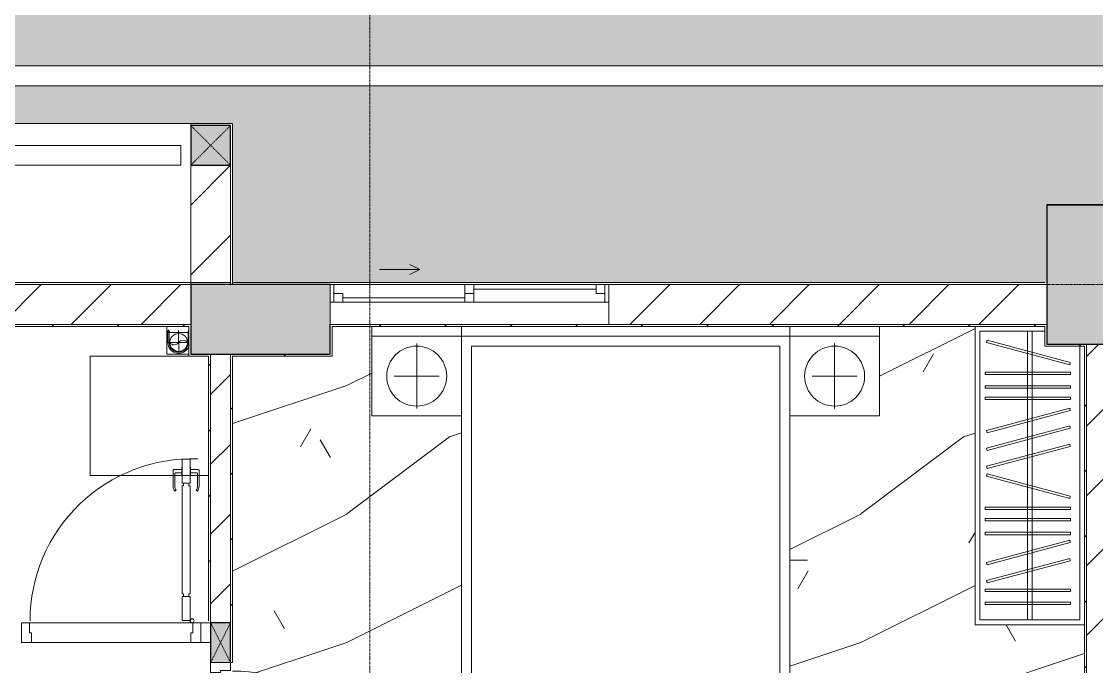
# Model space of a CAD drawing. Header units: millimetres. Extents: x 5121 to 246734, y -48180 to 129206.
# Drawn here: x 37103 to 42503, y 76317 to 79560 of the extents above; entities that cross this region are included whole.
import ezdxf

# ---------------------------------------------------------------- set-up
doc = ezdxf.new("R2010")
doc.units = ezdxf.units.MM
for name, pattern in [('Dash', [6, 3, -3]), ('Grid Line', [22.225, 12.7, -3.175, 3.175, -3.175]), ('IMPORT-CENTER _3_', [10.16, 6.35, -1.27, 1.27, -1.27])]:
    doc.linetypes.add(name, pattern=pattern)
for name, color, linetype, lineweight in [('0-1', 7, 'Continuous', 5), ('A-DETL-GENF-1', 50, 'Continuous', 9), ('A-DOOR-1', 253, 'Continuous', 9), ('A-DOOR-2', 50, 'Continuous', 9), ('A-FLOR-1', 50, 'Continuous', 9), ('A-FLOR-PATT', 8, 'Continuous', 9), ('A-FLOR-PATT-1', 9, 'Continuous', 9), ('A-GLAZ', 151, 'Continuous', 9), ('A-GLAZ-CWMG', 51, 'Continuous', 9), ('A-WALL', 113, 'Continuous', 9), ('A-WALL-1', 250, 'Continuous', 18), ('A-WALL-2', 50, 'Continuous', 9), ('A-WALL-FNSH-1', 50, 'Continuous', 9), ('A-WALL-PATT-1', 9, 'Continuous', 9), ('A-WALL-PATT-2', 50, 'Continuous', 9), ('A-WALL-PATT-3', 111, 'Continuous', 9), ('G-IMPT', 8, 'Continuous', 9), ('G-IMPT-1', 254, 'Continuous', 9), ('G-IMPT-2', 8, 'IMPORT-CENTER _3_', 9), ('I-FURN-1', 253, 'Continuous', 9), ('I-WALL', 2, 'Continuous', 9), ('M-EQPM', 50, 'Continuous', 9), ('S-COLS', 52, 'Continuous', 9), ('S-COLS-1', 7, 'Continuous', 5), ('S-COLS-2', 10, 'Continuous', 25), ('S-COLS-3', 50, 'Continuous', 9), ('S-COLS-4', 253, 'Continuous', 9), ('S-COLS-5', 52, 'Continuous', 25), ('S-COLS-HDLN', 52, 'Dash', 9), ('S-COLS-HDLN-1', 50, 'Dash', 9), ('S-GRID-1', 1, 'Grid Line', 9)]:
    doc.layers.add(name, color=color, linetype=linetype, lineweight=lineweight)
pattern_1 = [(45, (0, 0), (-164.4023, 164.4023), [])]
pattern_2 = [(45, (0, 0), (-175.3625, 175.3625), [])]

# ---------------------------------------------------------------- blocks, each defined once
blk = doc.blocks.new('NCV_TKTC_KET CAU_rvt-1-TKCS_MB TỔNG THỂ TẦNG 1')
at = {"layer": 'S-COLS-1'}
for points in [[(42252.6, 77936.9), (42652.6, 77936.9), (42652.6, 78636.9), (42252.6, 78636.9), (42252.6, 78026.9)], [(38052.6, 77886.9), (38652.6, 77886.9), (38652.6, 78236.9), (37952.6, 78236.9), (37952.6, 77886.9)]]:
    blk.add_hatch(color=256, dxfattribs=at).paths.add_polyline_path(points)
at = {"layer": 'S-COLS-2'}
for p, q in [((42652.6, 78636.9), (42252.6, 78636.9)), ((42252.6, 78636.9), (42252.6, 77936.9)), ((37952.6, 78236.9), (37952.6, 77886.9)), ((38652.6, 78236.9), (37952.6, 78236.9)), ((38652.6, 77886.9), (38652.6, 78036.9)), ((42252.6, 77936.9), (42652.6, 77936.9)), ((37952.6, 77886.9), (38652.6, 77886.9))]:
    blk.add_line(p, q, dxfattribs=at)
blk = doc.blocks.new('DOOR_CW_01 CANH MO-PANEL KINH - DIW_01-900x2200-CỬA GỖ VÂN LAMINATE-553375-TKCS_MB TỔNG THỂ TẦNG 1')
at = {"layer": 'A-DETL-GENF-1'}
for p, q in [((-397, -182), (-397, -62)), ((-397, -62), (-357, -62)), ((-357, -62), (-357, -182)), ((-357, -182), (-397, -182)), ((-397, -196), (-391, -196)), ((-397, -738), (-397, -196)), ((-391, -196), (-391, -182)), ((-391, -182), (-363, -182)), ((-363, -182), (-363, -196)), ((-357, -196), (-363, -196)), ((-357, -196), (-357, -738)), ((-442, -737), (-442, -816.5)), ((-434, -799.5), (-434, -737)), ((-433.9, -711.2), (-427.3, -715.8)), ((-397, -738), (-391, -738)), ((-357, -752), (-397, -752)), ((-397, -752), (-397, -872)), ((-391, -752), (-391, -738)), ((-363, -752), (-391, -752)), ((-357, -738), (-363, -738)), ((-363, -738), (-363, -752)), ((-357, -872), (-357, -752)), ((-320.1, -711.2), (-326.7, -715.8)), ((-320, -799.5), (-320, -737)), ((-312, -737), (-312, -816.5)), ((-399, -803.5), (-430, -803.5)), ((-399, -792.2), (-399, -831.8)), ((-397, -792.2), (-399, -792.2)), ((-397, -792.2), (-397, -831.8)), ((-357, -792.2), (-357, -831.8)), ((-357, -792.2), (-355, -792.2)), ((-355, -792.2), (-355, -831.8)), ((-355, -803.5), (-324, -803.5)), ((-399, -820.5), (-438, -820.5)), ((-399, -831.8), (-397, -831.8)), ((-355, -831.8), (-357, -831.8)), ((-355, -820.5), (-316, -820.5)), ((-397, -872), (-357, -872))]:
    blk.add_line(p, q, dxfattribs=at)
blk.add_circle((-407, -60), 10, dxfattribs=at)
for centre, radius, start, end in [((-407, -60), 814, 268, 0), ((-397, -737), 45, 145, 180), ((-397, -737), 37, 145, 180), ((-357, -737), 37, 0, 35), ((-357, -737), 45, 360, 35), ((-430, -799.5), 4, 180, 270), ((-324, -799.5), 4, 270, 0), ((-438, -816.5), 4, 180, 270), ((-316, -816.5), 4, 270, 0)]:
    blk.add_arc(centre, radius, start, end, dxfattribs=at)
at = {"layer": 'A-DOOR-2'}
for p, q in [((-450, -50), (-450, 50)), ((-450, 50), (-400, 50)), ((-400, 50), (-400, 0)), ((400, 0), (400, 50)), ((400, 50), (450, 50)), ((450, 50), (450, -50)), ((-410, -50), (-450, -50)), ((-410, 0), (-410, -50)), ((-400, 0), (-410, 0)), ((-407, -50), (-382, -50)), ((410, 0), (400, 0)), ((410, -50), (410, 0)), ((450, -50), (410, -50))]:
    blk.add_line(p, q, dxfattribs=at)
blk = doc.blocks.new('MAY GIAT - MAY GIAT_dwg-V124-TKCS_MB TỔNG THỂ TẦNG 1')
at = {"layer": 'G-IMPT-1'}
blk.add_line((5, 596.6), (5, 2.3), dxfattribs=at)
at = {"layer": 'G-IMPT-1', "flags": 128}
blk.add_lwpolyline([(605, 102.3), (605, 596.6), (5, 596.6)], dxfattribs=at)
blk = doc.blocks.new('MAY GIAT - MAY GIAT-V125-TKCS_MB TỔNG THỂ TẦNG 1')
at = {"layer": 'I-FURN-1'}
for p, q in [((5, 596.6), (5, 2.3)), ((605, 596.6), (5, 596.6)), ((605, 102.3), (605, 596.6))]:
    blk.add_line(p, q, dxfattribs=at)
blk.add_blockref('MAY GIAT - MAY GIAT_dwg-V124-TKCS_MB TỔNG THỂ TẦNG 1', (0, 0))
blk = doc.blocks.new('G1_SOF - BO TRU - 100x200-V128-TKCS_MB TỔNG THỂ TẦNG 1')
at = {"layer": 'S-COLS-3'}
blk.add_hatch(color=256, dxfattribs=at).paths.add_polyline_path([(0, -100), (50, -100), (50, 100), (-50, 100), (-50, -100)])
at = {"layer": 'S-COLS-2'}
for p, q in [((50, 100), (-50, 100)), ((-50, 100), (-50, -100)), ((50, -100), (50, 100))]:
    blk.add_line(p, q, dxfattribs=at)
at = {"layer": 'S-COLS-HDLN-1'}
for p, q in [((50, 100), (-50, -100)), ((-50, 100), (50, -100))]:
    blk.add_line(p, q, dxfattribs=at)
blk = doc.blocks.new('DOOR_CW_01 CANH MO-PANEL KINH - DIG_01-900x2200-CỬA NHÔM KÍNH-400860-TKCS_MB TỔNG THỂ TẦNG 1')
at = {"layer": 'A-DETL-GENF-1'}
for p, q in [((-397, -182), (-397, -62)), ((-397, -62), (-357, -62)), ((-357, -62), (-357, -182)), ((-357, -182), (-397, -182)), ((-397, -196), (-391, -196)), ((-397, -738), (-397, -196)), ((-391, -196), (-391, -182)), ((-391, -182), (-363, -182)), ((-363, -182), (-363, -196)), ((-357, -196), (-363, -196)), ((-357, -196), (-357, -738)), ((-442, -737), (-442, -816.5)), ((-434, -799.5), (-434, -737)), ((-433.9, -711.2), (-427.3, -715.8)), ((-397, -738), (-391, -738)), ((-357, -752), (-397, -752)), ((-397, -752), (-397, -872)), ((-391, -752), (-391, -738)), ((-363, -752), (-391, -752)), ((-357, -738), (-363, -738)), ((-363, -738), (-363, -752)), ((-357, -872), (-357, -752)), ((-320.1, -711.2), (-326.7, -715.8)), ((-320, -799.5), (-320, -737)), ((-312, -737), (-312, -816.5)), ((-399, -803.5), (-430, -803.5)), ((-399, -792.2), (-399, -831.8)), ((-397, -792.2), (-399, -792.2)), ((-397, -792.2), (-397, -831.8)), ((-357, -792.2), (-357, -831.8)), ((-357, -792.2), (-355, -792.2)), ((-355, -792.2), (-355, -831.8)), ((-355, -803.5), (-324, -803.5)), ((-399, -820.5), (-438, -820.5)), ((-399, -831.8), (-397, -831.8)), ((-355, -831.8), (-357, -831.8)), ((-355, -820.5), (-316, -820.5)), ((-397, -872), (-357, -872))]:
    blk.add_line(p, q, dxfattribs=at)
blk.add_circle((-407, -60), 10, dxfattribs=at)
for centre, radius, start, end in [((-407, -60), 814, 268, 0), ((-397, -737), 45, 145, 180), ((-397, -737), 37, 145, 180), ((-357, -737), 37, 0, 35), ((-357, -737), 45, 360, 35), ((-430, -799.5), 4, 180, 270), ((-324, -799.5), 4, 270, 0), ((-438, -816.5), 4, 180, 270), ((-316, -816.5), 4, 270, 0)]:
    blk.add_arc(centre, radius, start, end, dxfattribs=at)
at = {"layer": 'A-DOOR-2'}
for p, q in [((-450, -50), (-450, 50)), ((-450, 50), (-400, 50)), ((-400, 50), (-400, 0)), ((400, 0), (400, 50)), ((400, 50), (450, 50)), ((450, 50), (450, -50)), ((-410, -50), (-450, -50)), ((-410, 0), (-410, -50)), ((-400, 0), (-410, 0)), ((-407, -50), (-382, -50)), ((410, 0), (400, 0)), ((410, -50), (410, 0)), ((450, -50), (410, -50))]:
    blk.add_line(p, q, dxfattribs=at)
blk = doc.blocks.new('GIUONG NGU-2TAB-1600x2000 - GIUONG NGU-2TAB-1600x2000-842839-TKCS_MB TỔNG THỂ TẦNG 1')
at = {"layer": 'I-FURN-1'}
for p, q in [((8.5, 0), (8.5, -50)), ((458.5, -50), (458.5, 0)), ((458.5, 0), (458.5, -50)), ((2108.2, -50), (2108.2, 0)), ((458.5, -50), (8.5, -50)), ((8.5, -50), (8.5, -450.3)), ((8.5, -50), (458.5, -50)), ((458.5, -50), (8.5, -50)), ((8.5, -50), (8.5, -450.3)), ((458.5, -450.3), (458.5, -50)), ((2108.2, -50), (458.5, -50)), ((458.5, -50), (458.5, -1938.9)), ((458.5, -50), (2108.2, -50)), ((458.5, -1938.9), (458.5, -50)), ((458.5, -450.3), (458.5, -50)), ((458.5, -50), (2108.2, -50)), ((2108.2, 0), (2108.2, -50)), ((2558.2, -50), (2108.2, -50)), ((2108.2, -50), (2108.2, -450.3)), ((2108.2, -1938.9), (2108.2, -50)), ((2108.2, -50), (2558.2, -50)), ((2108.2, -50), (2558.2, -50)), ((2108.2, -450.3), (2108.2, -50)), ((2108.2, -50), (2108.2, -1938.9)), ((2558.2, -50), (2558.2, 0)), ((2558.2, -450.3), (2558.2, -50)), ((2558.2, -50), (2558.2, -450.3)), ((233.5, -86.8), (233.5, -413.5)), ((508.5, -100), (2058.2, -100)), ((508.5, -1938.9), (508.5, -100)), ((2058.2, -100), (2058.2, -1938.9)), ((2333.2, -86.8), (2333.2, -413.5)), ((120.2, -250.2), (346.8, -250.2)), ((2446.5, -250.2), (2219.8, -250.2)), ((8.5, -450.3), (458.5, -450.3)), ((8.5, -450.3), (458.5, -450.3)), ((2108.2, -450.3), (2558.2, -450.3)), ((2558.2, -450.3), (2108.2, -450.3)), ((1997.1, -2000), (569.6, -2000)), ((569.6, -2050), (1997.1, -2050)), ((1997.1, -2050), (569.6, -2050))]:
    blk.add_line(p, q, dxfattribs=at)
for centre in [(233.5, -250.2), (2333.2, -250.2)]:
    blk.add_circle(centre, 150.7, dxfattribs=at)
for centre, radius, start, end in [((569.6, -1938.9), 111.1, 180, 270), ((569.6, -1938.9), 111.1, 180, 270), ((569.6, -1938.9), 61.1, 180, 270), ((1997.1, -1938.9), 111.1, 270, 360), ((1997.1, -1938.9), 61.1, 270, 0), ((1997.1, -1938.9), 111.1, 270, 0)]:
    blk.add_arc(centre, radius, start, end, dxfattribs=at)
blk = doc.blocks.new('TU QUAN AO-SUITE ROOM_3 - TU QUAN AO-SUITE ROOM_3-V130-TKCS_MB TỔNG THỂ TẦNG 1')
at = {"layer": 'I-FURN-1'}
for p, q in [((-550, 1500), (0, 1500)), ((0, 1500), (-550, 1500)), ((-24, 1476), (-526, 1476)), ((-526, 1476), (-526, 600)), ((-526, 1476), (-526, 100)), ((-287, 576), (-287, 1476)), ((-263, 576), (-263, 1476)), ((-24, 24), (-24, 1476)), ((0, 1500), (0, 0)), ((0, 0), (0, 1500)), ((-480.1, 1386.9), (-480.1, 1398.9)), ((-480.1, 1398.9), (-50.1, 1398.9)), ((-480.1, 1386.9), (-480.1, 1398.9)), ((-50.1, 1386.9), (-480.1, 1386.9)), ((-50.1, 1398.9), (-50.1, 1386.9)), ((-480.1, 1320.5), (-480.1, 1332.5)), ((-480.1, 1332.5), (-50.1, 1332.5)), ((-480.1, 1320.5), (-480.1, 1332.5)), ((-50.1, 1320.5), (-480.1, 1320.5)), ((-50.1, 1332.5), (-50.1, 1320.5)), ((-478.3, 1178.1), (-61.3, 1289.9)), ((-58.2, 1278.3), (-475.2, 1166.5)), ((-61.3, 1289.9), (-58.2, 1278.3)), ((-478.3, 1086.9), (-61.3, 1198.6)), ((-61.3, 1198.6), (-58.2, 1187.1)), ((-475.2, 1166.5), (-478.3, 1178.1)), ((-58.2, 1187.1), (-475.2, 1075.3)), ((-475.2, 1075.3), (-478.3, 1086.9)), ((-480.1, 1035.3), (-480.1, 1047.3)), ((-480.1, 1047.3), (-50.1, 1047.3)), ((-480.1, 1035.3), (-480.1, 1047.3)), ((-50.1, 1035.3), (-480.1, 1035.3)), ((-50.1, 1047.3), (-50.1, 1035.3)), ((-480.1, 965.8), (-480.1, 977.8)), ((-480.1, 977.8), (-50.1, 977.8)), ((-480.1, 965.8), (-480.1, 977.8)), ((-50.1, 977.8), (-50.1, 965.8)), ((-50.1, 965.8), (-480.1, 965.8)), ((-480.1, 908.6), (-480.1, 920.6)), ((-480.1, 920.6), (-50.1, 920.6)), ((-480.1, 908.6), (-480.1, 920.6)), ((-50.1, 920.6), (-50.1, 908.6)), ((-50.1, 908.6), (-480.1, 908.6)), ((-475.2, 865.5), (-478.3, 853.9)), ((-58.2, 753.7), (-475.2, 865.5)), ((-478.3, 853.9), (-61.3, 742.1)), ((-478.3, 603.1), (-61.3, 714.9)), ((-58.2, 703.3), (-475.2, 591.5)), ((-61.3, 742.1), (-58.2, 753.7)), ((-61.3, 714.9), (-58.2, 703.3)), ((-526, 100), (-526, 600)), ((-478.3, 511.9), (-61.3, 623.6)), ((-475.2, 591.5), (-478.3, 603.1)), ((-58.2, 612.1), (-475.2, 500.3)), ((-61.3, 623.6), (-58.2, 612.1)), ((-287, 24), (-287, 576)), ((-263, 24), (-263, 576)), ((-478.3, 423.1), (-61.3, 534.9)), ((-475.2, 500.3), (-478.3, 511.9)), ((-58.2, 523.3), (-475.2, 411.5)), ((-61.3, 534.9), (-58.2, 523.3)), ((-475.2, 411.5), (-478.3, 423.1)), ((-480.1, 368.4), (-480.1, 356.4)), ((-50.1, 368.4), (-480.1, 368.4)), ((-480.1, 356.4), (-50.1, 356.4)), ((-50.1, 356.4), (-50.1, 368.4)), ((-480.1, 311.2), (-480.1, 299.2)), ((-50.1, 311.2), (-480.1, 311.2)), ((-480.1, 299.2), (-50.1, 299.2)), ((-50.1, 299.2), (-50.1, 311.2)), ((-480.1, 241.7), (-480.1, 229.7)), ((-50.1, 241.7), (-480.1, 241.7)), ((-480.1, 229.7), (-50.1, 229.7)), ((-50.1, 229.7), (-50.1, 241.7)), ((-475.2, 192.7), (-478.3, 181.1)), ((-478.3, 181.1), (-61.3, 69.4)), ((-58.2, 80.9), (-475.2, 192.7)), ((-61.3, 69.4), (-58.2, 80.9)), ((-350, 24), (-24, 24))]:
    blk.add_line(p, q, dxfattribs=at)
blk = doc.blocks.new('NCV_TKTC_TANG 1_rvt-1-TKCS_MB TỔNG THỂ TẦNG 1')
at = {"layer": 'A-FLOR-PATT-1'}
h = blk.add_hatch(dxfattribs=at)
h.set_pattern_fill('FP_5', color=256, style=0, pattern_type=2)
h.set_pattern_definition([(0, (0, 0), (2519.68, 629.92), [103.937, -1785.823, 103.937, -1785.823, -10078.72]), (0, (0, 0), (2519.68, 629.92), [-3779.52, 103.937, -3675.583, 103.937, -1785.823, -4409.44]), (0, (0, 0), (2519.68, 629.92), [-9448.8, 103.937, -1155.903, 103.937, -3045.663]), (120, (944.9, 314.96), (-1805.3667, 1867.147), [103.937, -1785.823, 103.937, -11864.543]), (120, (944.9, 314.96), (-1805.3667, 1867.147), [-1993.697, -1785.823, 103.937, -3675.583, -6299.2]), (120, (944.9, 314.96), (-1805.3667, 1867.147), [-7559.04, 103.937, -1785.823, 103.937, -4305.503]), (120, (944.9, 314.96), (-1805.3667, 1867.147), [-9552.737, -1155.903, 103.937, -3045.663]), (240, (1259.84, 1574.8), (-714.3133, -2497.067), [103.937, -1785.823, 103.937, -11864.543]), (240, (1259.84, 1574.8), (-714.3133, -2497.067), [-1993.697, -1785.823, 103.937, -3675.583, -6299.2]), (240, (1259.84, 1574.8), (-714.3133, -2497.067), [-7559.04, 103.937, -1785.823, 103.937, -4305.503]), (240, (1259.84, 1574.8), (-714.3133, -2497.067), [-9552.737, -1155.903, 103.937, -3045.663])])
h.paths.add_polyline_path([(41752.6, 75336.9), (41752.6, 75346.9), (42442.6, 75346.9), (42442.6, 76526.9), (41892.6, 76526.9), (41892.6, 78026.9), (41412.3, 78026.9), (41412.3, 77576.6), (40962.3, 77576.6), (40962.3, 76088), (40958.5, 76059.3), (40947.4, 76032.5), (40927.5, 76007.8), (40906.7, 75991.8), (40879.9, 75980.7), (40851.2, 75976.9), (39423.7, 75976.9), (39395, 75980.7), (39368.2, 75991.8), (39345.2, 76009.5), (39327.5, 76032.5), (39316.4, 76059.3), (39312.6, 76088), (39312.6, 77576.6), (38862.6, 77576.6), (38862.6, 78026.9), (38662.6, 78026.9), (38662.6, 77876.9), (38162.6, 77876.9), (38162.6, 76337), (38152.6, 76336.9), (38152.6, 75437), (38162.6, 75437), (38162.6, 75346.9), (39252.6, 75346.9), (39252.6, 75592), (40852.6, 75592), (40852.6, 75346.9), (40952.6, 75346.9), (40952.6, 75336.9), (41712.6, 75336.9)])
h = blk.add_hatch(dxfattribs=at)
h.set_pattern_fill('FP_4', color=256, style=0, pattern_type=2)
h.set_pattern_definition([(216.87, (516.46, 1291.15), (3873.4454, 2582.3069), [645.575, -5810.175]), (206.565, (1291.15, 903.8), (-1291.1515, -1291.1492), [1443.55, -1443.55]), (198.435, (1291.15, 258.23), (-2582.2983, -1291.1527), [816.596, -3266.38])])
h.paths.add_polyline_path([(41752.6, 75336.9), (41752.6, 75346.9), (42442.6, 75346.9), (42442.6, 76526.9), (41892.6, 76526.9), (41892.6, 78026.9), (41412.3, 78026.9), (41412.3, 77576.6), (40962.3, 77576.6), (40962.3, 76088), (40958.5, 76059.3), (40947.4, 76032.5), (40927.5, 76007.8), (40906.7, 75991.8), (40879.9, 75980.7), (40851.2, 75976.9), (39423.7, 75976.9), (39395, 75980.7), (39368.2, 75991.8), (39345.2, 76009.5), (39327.5, 76032.5), (39316.4, 76059.3), (39312.6, 76088), (39312.6, 77576.6), (38862.6, 77576.6), (38862.6, 78026.9), (38662.6, 78026.9), (38662.6, 77876.9), (38162.6, 77876.9), (38162.6, 76337), (38152.6, 76336.9), (38152.6, 75437), (38162.6, 75437), (38162.6, 75346.9), (39252.6, 75346.9), (39252.6, 75592), (40852.6, 75592), (40852.6, 75346.9), (40952.6, 75346.9), (40952.6, 75336.9), (41712.6, 75336.9)])
at = {"layer": 'A-WALL-PATT-1'}
h = blk.add_hatch(dxfattribs=at)
h.set_pattern_fill('FP_2', color=256, style=0, pattern_type=2)
h.set_pattern_definition(pattern_2)
h.paths.add_polyline_path([(38152.6, 76536.9), (38152.6, 77886.9), (38052.6, 77886.9), (38052.6, 76536.9)])
at = {"layer": 'A-WALL-PATT-2'}
h = blk.add_hatch(dxfattribs=at)
h.set_pattern_fill('FP_10', color=256, style=0, pattern_type=2)
h.set_pattern_definition(pattern_1)
h.paths.add_polyline_path([(37942.6, 78026.9), (37952.6, 78026.9), (37952.6, 78036.9), (36352.6, 78036.9), (36352.6, 78026.9), (37596.7, 78026.9)])
h = blk.add_hatch(dxfattribs=at)
h.set_pattern_fill('FP_10', color=256, style=0, pattern_type=2)
h.set_pattern_definition(pattern_1)
h.paths.add_polyline_path([(38662.6, 78026.9), (42252.6, 78026.9), (42252.6, 78036.9), (38652.6, 78036.9), (38652.6, 78026.9)])
h = blk.add_hatch(dxfattribs=at)
h.set_pattern_fill('FP_10', color=256, style=0, pattern_type=2)
h.set_pattern_definition(pattern_1)
h.paths.add_polyline_path([(42442.6, 77926.9), (42442.6, 77936.9), (42242.6, 77936.8), (42242.6, 77926.9), (42253.3, 77926.9)])
h = blk.add_hatch(dxfattribs=at)
h.set_pattern_fill('FP_10', color=256, style=0, pattern_type=2)
h.set_pattern_definition(pattern_1)
h.paths.add_polyline_path([(42451.8, 75346.9), (42452.6, 75346.9), (42452.6, 77936.9), (42442.6, 77936.9), (42442.6, 75346.9), (42449.5, 75346.9)])
h = blk.add_hatch(dxfattribs=at)
h.set_pattern_fill('FP_10', color=256, style=0, pattern_type=2)
h.set_pattern_definition(pattern_1)
h.paths.add_polyline_path([(38042.6, 76546.9), (38052.6, 76546.9), (38052.6, 77886.9), (38042.6, 77886.9), (38042.6, 76671.9)])
h = blk.add_hatch(dxfattribs=at)
h.set_pattern_fill('FP_10', color=256, style=0, pattern_type=2)
h.set_pattern_definition(pattern_1)
h.paths.add_polyline_path([(38152.6, 77876.9), (38652.6, 77876.9), (38652.6, 77886.9), (38152.6, 77886.9)])
h = blk.add_hatch(dxfattribs=at)
h.set_pattern_fill('FP_10', color=256, style=0, pattern_type=2)
h.set_pattern_definition(pattern_1)
h.paths.add_polyline_path([(38152.6, 75346.9), (38162.6, 75346.9), (38162.6, 75437), (38152.6, 75437)])
h.paths.add_polyline_path([(38152.6, 76337), (38162.6, 76337), (38162.6, 77876.9), (38152.6, 77876.9), (38152.6, 76436.9)])
at = {"layer": 'A-FLOR-1'}
blk.add_line((37952.6, 76436.9), (37152.6, 76436.9), dxfattribs=at)
at = {"layer": 'A-WALL-1'}
for p, q in [((37952.6, 78036.9), (36352.6, 78036.9)), ((37952.6, 78026.9), (37952.6, 78036.9)), ((38652.6, 78036.9), (38652.6, 78026.9)), ((42252.6, 78036.9), (40052.6, 78036.9)), ((42252.6, 78026.9), (42252.6, 78036.9)), ((36352.6, 78026.9), (37942.6, 78026.9)), ((37942.6, 78026.9), (37942.6, 77886.9)), ((37952.6, 77886.9), (37952.6, 78026.9)), ((38652.6, 78026.9), (38652.6, 77886.9)), ((38662.6, 78026.9), (42242.6, 78026.9)), ((38662.6, 77876.9), (38662.6, 78026.9)), ((42242.6, 78026.9), (42242.6, 77936.9)), ((42252.6, 77936.9), (42252.6, 78026.9)), ((42242.6, 77936.9), (42242.6, 77926.9)), ((42242.6, 77926.9), (42442.6, 77926.9)), ((42442.6, 77936.9), (42252.6, 77936.9)), ((42452.6, 77936.9), (42442.6, 77936.9)), ((42442.6, 77926.9), (42442.6, 75346.9)), ((42452.6, 75346.9), (42452.6, 77936.9)), ((37942.6, 77886.9), (37942.6, 77876.9)), ((37942.6, 77876.9), (38042.6, 77876.9)), ((38042.6, 77886.9), (37952.6, 77886.9)), ((38052.6, 77886.9), (38042.6, 77886.9)), ((38042.6, 77876.9), (38042.6, 76546.9)), ((38152.6, 77886.9), (38052.6, 77886.9)), ((38652.6, 77886.9), (38152.6, 77886.9)), ((38152.6, 77886.9), (38152.6, 77876.9)), ((38152.6, 77876.9), (38152.6, 77886.9)), ((38162.6, 77876.9), (38652.6, 77876.9)), ((38162.6, 76337), (38162.6, 77876.9)), ((38652.6, 77876.9), (38662.6, 77876.9)), ((38052.6, 76546.9), (38052.6, 76536.9)), ((38042.6, 76436.9), (38052.6, 76436.9)), ((38152.6, 76337), (38162.6, 76337))]:
    blk.add_line(p, q, dxfattribs=at)
at = {"layer": 'A-WALL-2'}
for p, q in [((38052.6, 76546.9), (38052.6, 77886.9)), ((38052.6, 77886.9), (38052.6, 76546.9)), ((38152.6, 77876.9), (38152.6, 76536.9)), ((38152.6, 76536.9), (38152.6, 77876.9)), ((37142.6, 76536.9), (37962.6, 76536.9)), ((38052.6, 76536.9), (38002.6, 76536.9)), ((37952.6, 76436.9), (37152.6, 76436.9)), ((38002.6, 76436.9), (38042.6, 76436.9))]:
    blk.add_line(p, q, dxfattribs=at)
at = {"layer": 'A-DOOR-1'}
for name, p, rotation in [('DOOR_CW_01 CANH MO-PANEL KINH - DIG_01-900x2200-CỬA NHÔM KÍNH-400860-TKCS_MB TỔNG THỂ TẦNG 1', (37552.6, 76486.9), 180), ('DOOR_CW_01 CANH MO-PANEL KINH - DIW_01-900x2200-CỬA GỖ VÂN LAMINATE-553375-TKCS_MB TỔNG THỂ TẦNG 1', (38102.6, 75887), 89.99999999999908)]:
    blk.add_blockref(name, p, dxfattribs=dict(at, rotation=rotation))
at = {"layer": 'I-FURN-1'}
blk.add_blockref('GIUONG NGU-2TAB-1600x2000 - GIUONG NGU-2TAB-1600x2000-842839-TKCS_MB TỔNG THỂ TẦNG 1', (38854.1, 78026.9), dxfattribs=at)
for name, p, rotation in [('TU QUAN AO-SUITE ROOM_3 - TU QUAN AO-SUITE ROOM_3-V130-TKCS_MB TỔNG THỂ TẦNG 1', (41892.6, 78026.9), 180), ('MAY GIAT - MAY GIAT-V125-TKCS_MB TỔNG THỂ TẦNG 1', (38044.8, 77272), 89.99999999999902)]:
    blk.add_blockref(name, p, dxfattribs=dict(at, rotation=rotation))
at = {"layer": 'S-COLS-4'}
blk.add_blockref('G1_SOF - BO TRU - 100x200-V128-TKCS_MB TỔNG THỂ TẦNG 1', (38102.6, 76436.9), dxfattribs=at)
blk = doc.blocks.new('1_FAMILY RVT - W01-WxH 1400x1400xmm-411185-TKCS_MB TỔNG THỂ TẦNG 1')
at = {"layer": 'A-GLAZ'}
for p, q in [((-700, 103.81), (700, 103.81)), ((-700, -96.19), (-700, 103.81)), ((700, 103.81), (700, -96.19)), ((-700, -7.29), (-680.95, -7.29)), ((-680.95, -7.29), (-22.225, -7.29)), ((-680.95, -96.19), (-680.95, -7.29)), ((-636.5, -51.74), (-680.95, -51.74)), ((-636.5, -96.19), (-636.5, -51.74)), ((-22.225, -7.29), (22.225, -7.29)), ((-22.225, -7.29), (-22.225, -96.19)), ((22.225, -51.74), (-22.225, -51.74)), ((22.225, -7.29), (636.5, -7.29)), ((22.225, -96.19), (22.225, -7.29)), ((22.225, -29.515), (636.5, -29.515)), ((636.5, -7.29), (700, -7.29)), ((636.5, -51.74), (636.5, -7.29)), ((680.95, -51.74), (636.5, -51.74)), ((680.95, -96.19), (680.95, -7.29)), ((700, -96.19), (-700, -96.19)), ((-700, -96.19), (-636.5, -96.19)), ((-636.5, -73.965), (-22.225, -73.965)), ((-636.5, -96.19), (-22.225, -96.19)), ((-22.225, -96.19), (22.225, -96.19)), ((22.225, -96.19), (680.95, -96.19)), ((680.95, -96.19), (700, -96.19)), ((248.4, -172.39), (299.2, -146.99)), ((248.4, -172.39), (299.2, -197.79)), ((248.4, -172.39), (451.6, -172.39))]:
    blk.add_line(p, q, dxfattribs=at)
blk = doc.blocks.new('TKTC_XREF_251221_MB TANG 1 - TKTC_XREF_260130_MB TANG 1_dwg_CUM U_DN100-V258-TKCS_MB TỔNG THỂ TẦNG 1')
at = {"layer": 'G-IMPT'}
for p, q in [((-72.7, 69.3), (-72.7, 60.7)), ((-65, 69), (0, 69)), ((-79.1, 66.6), (-79.1, 63.4)), ((-76.6, 66.6), (-76.6, 63.4)), ((-74.6, 66.6), (-74.6, 63.4)), ((-66.9, 67.9), (-71.7, 67.9)), ((-66.9, 62.1), (-71.7, 62.1)), ((-72.7, -62.4), (-78.1, -62.4)), ((-66.9, -62.1), (-71.7, -62.1))]:
    blk.add_line(p, q, dxfattribs=at)
at = {"layer": 'G-IMPT', "flags": 128}
for points in [[(-71.7, 59.2), (-66.9, 59.2), (-66.9, 70.8), (-71.7, 70.8)], [(-66.9, 70.8), (-66.9, 72.7), (-65, 72.7), (-65, 57.3), (-66.9, 57.3), (-66.9, 59.2)], [(-72.7, 67.6), (-78.1, 67.6), (-78.1, 62.4), (-72.7, 62.4)], [(-65, 61), (0, 61), (0, 57)], [(-66.9, -63.8), (-66.9, -59.2), (-71.7, -59.2)], [(-66.9, -59.2), (-66.9, -57.3), (-65, -57.3), (-65, -63.8)], [(-65, -61), (0, -61), (0, -57)]]:
    blk.add_lwpolyline(points, dxfattribs=at)
at = {"layer": 'G-IMPT'}
for centre, radius, start, end in [((-71.1, 69.3), 1.56, 112.61986, 247.38014), ((0, 0), 69, 281.5361, 90), ((-78.1, 66.6), 0.96, 90, 180), ((-78.1, 63.4), 0.96, 180, 270), ((-67.9, 65), 4.8, 143.1301, 216.8699), ((-71.1, 60.7), 1.56, 112.61986, 247.38014), ((0, 0), 61, 270, 90), ((0, 0), 57, 270, 90), ((-78.1, -63.4), 0.96, 90, 180), ((-71.1, -60.7), 1.56, 112.61986, 247.38014)]:
    blk.add_arc(centre, radius, start, end, dxfattribs=at)
blk = doc.blocks.new('TKTC_XREF_251221_MB TANG 1 - TKTC_XREF_260130_MB TANG 1_dwg_$cc-V259-TKCS_MB TỔNG THỂ TẦNG 1')
at = {"layer": 'G-IMPT'}
blk.add_circle((0, 0), 0.5, dxfattribs=at)
for centre, radius, start, end in [((0, 0), 0.5, 90, 270), ((0.188, 0.25), 0.313, 126.8699, 233.1301), ((-0.188, -0.25), 0.313, 306.8699, 53.1301)]:
    blk.add_arc(centre, radius, start, end, dxfattribs=at)
at = {"layer": 'G-IMPT-2'}
for p, q in [((0, -0.56), (0, 0.673)), ((-0.673, 0), (0.673, 0))]:
    blk.add_line(p, q, dxfattribs=at)
blk = doc.blocks.new('TKTC_XREF_251221_MB TANG 1 - TKTC_XREF_260130_MB TANG 1_dwg-4202109-TKCS_MB TỔNG THỂ TẦNG 1')
at = {"layer": 'G-IMPT'}
for p, q in [((-165318.8, -323319), (-165318.8, -323349.7)), ((-165318.8, -323349.7), (-165209.1, -323349.7)), ((-165318.8, -323459.7), (-165209.1, -323459.7))]:
    blk.add_line(p, q, dxfattribs=at)
at = {"layer": 'G-IMPT', "flags": 128}
for points in [[(-160489.1, -323108.1), (-160499, -323108.1), (-160499, -322706.4), (-160899, -322706.4)], [(-165209.1, -323349.7), (-165318.8, -323349.7), (-165318.8, -323459.7)]]:
    blk.add_lwpolyline(points, dxfattribs=at)
at = {"xscale": 90.00000000005122, "yscale": 90.00000000005122, "zscale": 90.00000000005122, "rotation": 90.37402677993775}
blk.add_blockref('TKTC_XREF_251221_MB TANG 1 - TKTC_XREF_260130_MB TANG 1_dwg_$cc-V259-TKCS_MB TỔNG THỂ TẦNG 1', (-165259.5, -323401), dxfattribs=at)
at = {"extrusion": (0, 0, -1), "xscale": 0.7894736842105242, "yscale": 0.7894736842105242, "zscale": -0.7894736842105242, "rotation": 269.9999999984439}
blk.add_blockref('TKTC_XREF_251221_MB TANG 1 - TKTC_XREF_260130_MB TANG 1_dwg_CUM U_DN100-V258-TKCS_MB TỔNG THỂ TẦNG 1', (165259.5, -323401), dxfattribs=at)
blk = doc.blocks.new('TKTC_XREF_251221_MB TANG 1 - TKTC_XREF_251221_MB TANG 1-2038492-TKCS_MB TỔNG THỂ TẦNG 1')
blk.add_blockref('TKTC_XREF_251221_MB TANG 1 - TKTC_XREF_260130_MB TANG 1_dwg-4202109-TKCS_MB TỔNG THỂ TẦNG 1', (169499.1, 384109.7))
blk = doc.blocks.new('Rectangular Mullion - 50 x 100mm-3196915-TKCS_MB TỔNG THỂ TẦNG 1')
at = {"layer": 'A-GLAZ-CWMG'}
for p, q in [((36002.6, 78836.9), (36002.6, 78936.9)), ((36002.6, 78936.9), (36927.6, 78936.9)), ((36927.6, 78936.9), (36927.6, 78836.9)), ((36927.6, 78836.9), (36002.6, 78836.9))]:
    blk.add_line(p, q, dxfattribs=at)
blk = doc.blocks.new('G1_SOF - BO TRU - 200x200-3196954-TKCS_MB TỔNG THỂ TẦNG 1')
at = {"layer": 'S-COLS-3'}
blk.add_hatch(color=256, dxfattribs=at).paths.add_polyline_path([(-100, -100), (100, -100), (100, 100), (-100, 100)])
at = {"layer": 'S-COLS-5'}
for p, q in [((100, 100), (-100, 100)), ((-100, 100), (-100, -100)), ((100, -100), (100, 100)), ((-100, -100), (100, -100))]:
    blk.add_line(p, q, dxfattribs=at)
at = {"layer": 'S-COLS-HDLN'}
for p, q in [((100, 100), (-100, -100)), ((-100, 100), (100, -100))]:
    blk.add_line(p, q, dxfattribs=at)

msp = doc.modelspace()

# ---------------------------------------------------------------- hatches: boundary and pattern name
at = {"layer": 'A-FLOR-PATT'}
h = msp.add_hatch(dxfattribs=at)
h.set_pattern_fill('FP_30', color=256, style=0, pattern_type=2)
h.set_pattern_definition([(49.955, (0, 269.64), (677.7247, -59.2022), [70.8, -778.801]), (355.008, (0, 269.64), (-131.105, 709.604), [56.692, -623.613]), (100.468, (56.5, 264.7), (546.6174, 650.408), [60.135, -661.479]), (46.139, (0, 458.3), (1008.415, -156.1436), [106.211, -1168.324]), (96.646, (84, 445.3), (883.1445, 918.965), [90.199, -992.188]), (351.198, (0, 458.3), (883.142, 918.967), [85.036, -935.396]), (20.97, (94.5, 411.14), (564.008, -379.8196), [70.852, -779.367]), (326.042, (94.5, 411.14), (229.9053, 684.0933), [56.665, -623.312]), (71.424, (141.5, 379.5), (793.909, 304.2704), [60.141, -661.551]), (37.456, (0, 269.64), (11.49055, 314.04577), [10.388, -605.312, 10.388, -622.31, -625.615]), (37.456, (0, 269.64), (11.49055, 314.04577), [-1248.398, 10.388, -615.228]), (7.488, (0, 269.64), (248.5709, 372.0794), [10.393, -350.541, 10.393, -591.479, -238.576]), (7.488, (0, 269.64), (248.5709, 372.0794), [-962.807, 10.393, -228.182]), (327.541, (-210.7, 269.64), (504.39753, -21.2795), [10.389, -225.723, 10.389, -726.28, -977.503]), (327.541, (-210.7, 269.64), (504.39753, -21.2795), [-972.781, 10.389, -967.115]), (317.545, (-305.2, 269.64), (551.0415, 94.435), [10.386, -296.478, 10.386, -1172.692]), (317.545, (-305.2, 269.64), (551.0415, 94.435), [-317.25, -478.708, 10.386, -683.598])])
h.paths.add_polyline_path([(36103.5, 79336.9), (45952.6, 79336.9), (45952.6, 79346.9), (60559.1, 79346.9), (63139.6, 83316.9), (32746.2, 83316.9), (36095.2, 79346.7), (36103.5, 79346.9), (36103.5, 79340.9)])
h = msp.add_hatch(dxfattribs=at)
h.set_pattern_fill('FP_23', color=256, style=0, pattern_type=2)
h.set_pattern_definition([(0, (236.2, 15.75), (787.4, 787.4), [118.11, -23.622, 31.496, -23.622, -590.55]), (0, (236.2, 15.75), (787.4, 787.4), [-196.85, 118.11, -472.44]), (0, (196.85, 39.4), (787.4, 787.4), [78.74, -59.055, 118.11, -59.055, -472.44]), (0, (196.85, 39.4), (787.4, 787.4), [-314.96, 78.74, -393.7]), (0, (472.44, 354.3), (787.4, 787.4), [98.425, -39.37, 98.425, -551.18]), (0, (78.74, 511.8), (787.4, 787.4), [39.37, -78.74, 39.37, -629.92]), (90, (157.5, 511.8), (-787.4, 787.4), [70.866, -716.534]), (90, (393.7, 39.4), (-787.4, 787.4), [78.74, -708.66]), (90, (590.55, 354.3), (-787.4, 787.4), [78.74, -708.66]), (45, (496.06, 31.5), (0, 787.4002), [78.74, -1034.812]), (135, (291.34, 31.5), (-787.4002, 6e-14), [78.74, -1034.812]), (63.435, (472.44, 35.43), (-0.0007, 787.4), [78.74, -1681.94]), (75.964, (433.07, 39.37), (-0.00383, 787.3999), [78.74, -3167.793]), (75.964, (629.92, 354.33), (-0.00383, 787.3999), [62.992, -3183.541]), (75.964, (173.23, 511.81), (-0.00383, 787.3999), [55.118, -3191.415]), (104.036, (354.33, 39.37), (0.00383, 787.3999), [78.74, -3167.793]), (104.036, (551.18, 354.33), (0.00383, 787.3999), [62.992, -3183.541]), (104.036, (141.73, 511.81), (0.00383, 787.3999), [55.118, -3191.415]), (116.565, (314.96, 35.43), (0.0007, 787.4), [78.74, -1681.939])])
h.paths.add_polyline_path([(33652.6, 17336.9), (33652.6, 17586.9), (33642.6, 17586.9), (33642.6, 17596.9), (33652.6, 17596.9), (33652.6, 19136.9), (33642.6, 19136.9), (33642.6, 25711.9), (33652.6, 25711.9), (33652.6, 27336.9), (33642.6, 27336.9), (33642.6, 33737.4), (31203.5, 33737.4), (31203.5, 18236.9), (31211.1, 18125), (31229.7, 18024), (31256.9, 17932.8), (31292.6, 17846.4), (31341.4, 17758.1), (31399.9, 17675.8), (31480, 17589), (31547.2, 17529.8), (31645.1, 17463.6), (31713, 17426.1), (31806.2, 17387.4), (31903.2, 17359.5), (32002.7, 17342.6), (32103.5, 17336.9), (33642.6, 17336.9)])
h.paths.add_polyline_path([(31203.5, 37137.4), (33642.6, 37137.4), (33642.6, 59936.9), (33652.6, 59936.9), (33652.6, 61561.9), (33642.6, 61561.9), (33642.6, 65035.3), (33652.6, 65035.3), (33652.6, 65040.9), (33642.6, 65040.9), (33642.6, 68136.9), (33652.6, 68136.9), (33652.6, 69762.3), (33642.6, 69762.3), (33642.6, 78236.9), (33652.6, 78236.9), (33654.5, 78246.9), (35742.6, 78243.9), (35742.6, 78236.9), (35752.6, 78236.9), (35752.6, 79046.9), (38162.6, 79046.9), (38162.6, 78246.9), (42252.6, 78246.9), (42252.6, 78636.9), (42552.6, 78636.9), (42552.6, 79236.9), (35988.7, 79234), (35855.3, 79230.6), (35567.1, 79206.6), (35361.5, 79180.4), (35117.1, 79136.6), (34875.3, 79080.5), (34636.6, 79012.2), (34401.7, 78931.9), (34171.2, 78839.8), (33945.6, 78736.2), (33725.5, 78621.2), (33510, 78494.3), (33296.5, 78353), (33092.2, 78202), (32897.2, 78041.7), (32711.6, 77872.5), (32535.6, 77694.7), (32369.5, 77508.9), (32213.4, 77315.4), (32067.7, 77114.8), (31932.5, 76907.4), (31806.3, 76690.2), (31693.9, 76472.3), (31583.6, 76226.6), (31502.6, 76021.4), (31423.8, 75788.4), (31356.8, 75551.8), (31301.8, 75312.4), (31258.9, 75070.6), (31228.2, 74827), (31209.7, 74582.3), (31203.5, 74336.9), (31203.5, 62086.3), (31213.3, 61993), (31234, 61917.3), (31258, 61859.3), (31299, 61792.4), (31349.9, 61732.8), (31409.6, 61681.8), (31476.5, 61640.8), (31549, 61610.8), (31625.3, 61592.5), (31703.5, 61586.3), (32403.5, 61586.3), (32403.5, 40886.3), (31667.3, 40883.5), (31618.1, 40878.5), (31534.5, 40855.8), (31476.5, 40831.8), (31409.6, 40790.8), (31349.9, 40739.9), (31299, 40680.2), (31254.8, 40605.5), (31228, 40540.8), (31209.7, 40464.6), (31203.5, 40386.3), (31203.5, 37741)])
h.paths.add_polyline_path([(54962.6, 78236.9), (54962.6, 78246.9), (62544.5, 78246.9), (62432.4, 78384.4), (62310.9, 78513.5), (62159.2, 78651), (62028.5, 78753.8), (61861.6, 78865.3), (61742.9, 78935.1), (61583.3, 79014.3), (61418.9, 79081.8), (61250.4, 79137.3), (61078.8, 79180.8), (60904.8, 79211.9), (60682.8, 79232.3), (60552.6, 79236.9), (46052.6, 79236.9), (46052.6, 78636.9), (46352.6, 78636.9), (46352.6, 78246.9), (54952.6, 78246.9), (54952.6, 78236.9), (54958.6, 78236.9)])
at = {"layer": 'A-WALL-PATT-3'}
h = msp.add_hatch(dxfattribs=at)
h.set_pattern_fill('FP_1', color=256, style=0, pattern_type=2)
h.set_pattern_definition(pattern_2)
h.paths.add_polyline_path([(38152.6, 78236.9), (38152.6, 78836.9), (37952.6, 78836.9), (37952.6, 78236.9), (38152.6, 78236.9)])
h = msp.add_hatch(dxfattribs=at)
h.set_pattern_fill('FP_1', color=256, style=0, pattern_type=2)
h.set_pattern_definition(pattern_2)
h.paths.add_polyline_path([(37223.4, 78036.9), (37952.6, 78036.9), (37952.6, 78236.9), (34052.6, 78236.9), (34052.6, 78036.9), (36352.6, 78036.9)])
h = msp.add_hatch(dxfattribs=at)
h.set_pattern_fill('FP_1', color=256, style=0, pattern_type=2)
h.set_pattern_definition(pattern_2)
h.paths.add_polyline_path([(42162.2, 78036.9), (42252.6, 78036.9), (42252.6, 78236.9), (40052.6, 78236.9), (40052.6, 78036.9), (42123.2, 78036.9)])
h = msp.add_hatch(dxfattribs=at)
h.set_pattern_fill('FP_1', color=256, style=0, pattern_type=2)
h.set_pattern_definition(pattern_2)
h.paths.add_polyline_path([(42471.1, 74716.9), (42652.6, 74716.9), (42652.6, 77936.9), (42452.6, 77936.9), (42452.6, 74716.9), (42466.3, 74716.9)])

# ---------------------------------------------------------------- linework, layer by layer
at = {"layer": 'A-WALL'}
for p, q in [((36103.5, 79336.9), (42652.6, 79336.9)), ((42552.6, 79236.9), (36103.5, 79236.9))]:
    msp.add_line(p, q, dxfattribs=at)
at = {"layer": 'A-WALL-1'}
for p, q in [((38162.6, 79046.9), (37952.6, 79046.9)), ((37952.6, 79046.9), (37952.6, 79036.9)), ((38162.6, 78236.9), (38162.6, 79046.9)), ((37952.6, 78836.9), (37952.6, 78036.9)), ((38152.6, 78236.9), (38152.6, 78836.9)), ((37952.6, 78236.9), (34052.6, 78236.9)), ((37952.6, 78236.9), (38162.6, 78236.9)), ((42252.6, 78236.9), (40052.6, 78236.9)), ((42252.6, 78036.9), (42252.6, 78236.9)), ((34052.6, 78036.9), (37952.6, 78036.9)), ((40052.6, 78036.9), (42252.6, 78036.9)), ((42452.6, 77936.9), (42452.6, 75337.4)), ((42652.6, 77936.9), (42452.6, 77936.9))]:
    msp.add_line(p, q, dxfattribs=at)
at = {"layer": 'A-WALL-FNSH-1'}
for p, q in [((38152.6, 78246.9), (35752.6, 78246.9)), ((42242.6, 78246.9), (38162.6, 78246.9)), ((42252.6, 78236.9), (42252.6, 78246.9)), ((35752.6, 78236.9), (37952.6, 78236.9)), ((38162.6, 78236.9), (38652.6, 78236.9))]:
    msp.add_line(p, q, dxfattribs=at)
at = {"layer": 'I-WALL'}
msp.add_line((35952.6, 79046.9), (37952.6, 79046.9), dxfattribs=at)
at = {"layer": 'S-GRID-1'}
for p, q in [((38852.6, 78232.7), (38852.6, 85982.7)), ((129301.8, 78236.9), (31601.8, 78236.9)), ((38852.6, 23210.6), (38852.6, 78232.7))]:
    msp.add_line(p, q, dxfattribs=at)

# ---------------------------------------------------------------- block references
at = {"layer": '0-1'}
for name in ['NCV_TKTC_KET CAU_rvt-1-TKCS_MB TỔNG THỂ TẦNG 1', 'NCV_TKTC_TANG 1_rvt-1-TKCS_MB TỔNG THỂ TẦNG 1']:
    msp.add_blockref(name, (0, 0), dxfattribs=at)
at = {"layer": 'A-GLAZ', "rotation": 180}
msp.add_blockref('1_FAMILY RVT - W01-WxH 1400x1400xmm-411185-TKCS_MB TỔNG THỂ TẦNG 1', (39352.6, 78140.7), dxfattribs=at)
at = {"layer": 'A-GLAZ-CWMG'}
msp.add_blockref('Rectangular Mullion - 50 x 100mm-3196915-TKCS_MB TỔNG THỂ TẦNG 1', (975, 0), dxfattribs=at)
at = {"layer": 'M-EQPM'}
msp.add_blockref('TKTC_XREF_251221_MB TANG 1 - TKTC_XREF_251221_MB TANG 1-2038492-TKCS_MB TỔNG THỂ TẦNG 1', (33652.6, 17236.9), dxfattribs=at)
at = {"layer": 'S-COLS'}
msp.add_blockref('G1_SOF - BO TRU - 200x200-3196954-TKCS_MB TỔNG THỂ TẦNG 1', (38052.6, 78936.9), dxfattribs=at)

doc.saveas('drawing.dxf')
